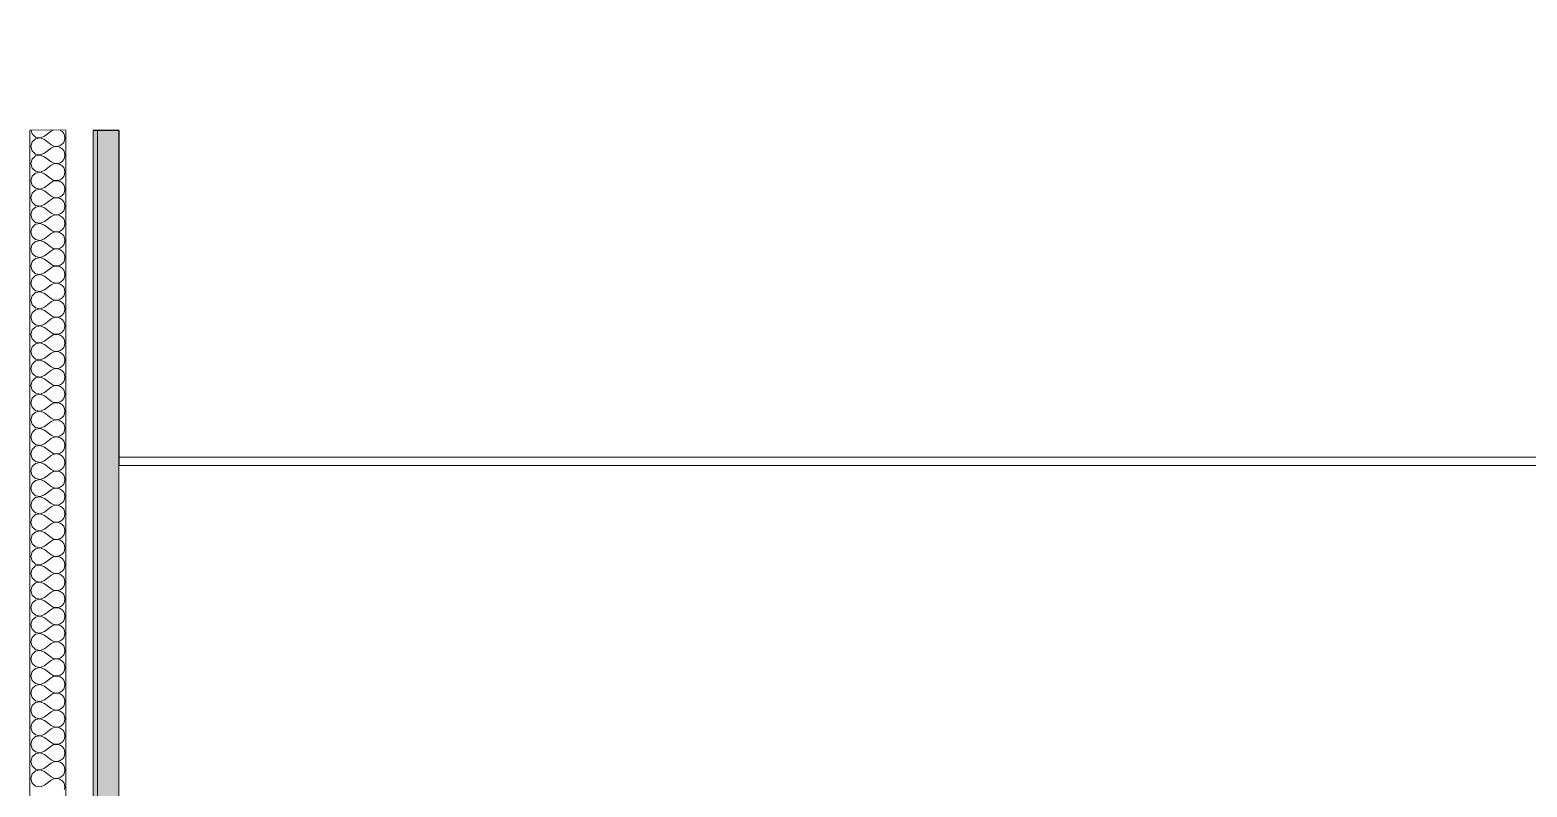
# Model space of a CAD drawing. Header units: millimetres. Extents: x -46169 to 228156, y -86316 to 18123.
# Drawn here: x 212558 to 215147, y -76014 to -74706 of the extents above; entities that cross this region are included whole.
import ezdxf

# ---------------------------------------------------------------- set-up
doc = ezdxf.new("R2010")
doc.units = ezdxf.units.MM
doc.header["$MEASUREMENT"] = 0
doc.linetypes.add('Wipeout_Contour', pattern=[1000, 0, -1000])
doc.layers.add('A-20-M_Floor_Slab', color=7, linetype='Continuous')
doc.layers.add('New_A-25-M_Wall_Int', color=7, linetype='Continuous')
doc.layers.add('A-20-M_Floor_Slab_Pen_No__102', color=7, linetype='Continuous', lineweight=15, true_color=0xcccccc)
doc.layers.add('New_A-25-M_Wall_Int_Pen_No__107', color=7, linetype='Continuous', lineweight=15, true_color=0xa6a6a6)
for name, color, linetype, lineweight in [('A-20-M_Floor_Slab_Pen_No__150', 7, 'Continuous', 0), ('A-20-M_Floor_Slab_Pen_No__194', 7, 'Continuous', 25), ('New_A-25-M_Wall_Int_Pen_No__1', 7, 'Continuous', 13)]:
    doc.layers.add(name, color=color, linetype=linetype, lineweight=lineweight)

# ---------------------------------------------------------------- blocks, each defined once
blk = doc.blocks.new('Section Elem_549_3', base_point=(223698.6, -82529.3))
at = {"color": 254, "linetype": 'Wipeout_Contour', "lineweight": 0, "ltscale": 1809190.208340118}
blk.add_wipeout([(218788.3, -75444.3), (218788.3, -74624.3), (209207.6, -74624.3), (209207.6, -75444.3), (212540.5, -75444.3), (212540.5, -74879.3), (212712.2, -74879.3), (212712.2, -75444.3)], dxfattribs=at).dxf.layer = 'A-20-M_Floor_Slab'
at = {"layer": 'A-20-M_Floor_Slab_Pen_No__194', "linetype": 'Continuous'}
blk.add_line((212620.5, -74879.3), (212558.5, -74879.3), dxfattribs=at)
at = {"layer": 'A-20-M_Floor_Slab_Pen_No__194', "linetype": 'Continuous', "flags": 128}
blk.add_lwpolyline([(212712.2, -74879.3), (212675, -74879.3), (212667.6, -74879.3)], dxfattribs=at)
at = {"color": 254, "linetype": 'Wipeout_Contour', "lineweight": 0, "ltscale": 914261.624623}
blk.add_wipeout([(218788.3, -75459.3), (218788.3, -75444.3), (212712.2, -75444.3), (212712.2, -75459.3)], dxfattribs=at).dxf.layer = 'A-20-M_Floor_Slab'
at = {"layer": 'A-20-M_Floor_Slab_Pen_No__102', "linetype": 'Continuous'}
h = blk.add_hatch(dxfattribs=at)
h.set_pattern_fill('Plaster_0003', color=256, style=0, pattern_type=2)
h.set_pattern_definition([(0, (223698.64, -82529.25), (0, 173.205), [0, -100]), (0, (223748.64, -82442.65), (0, 173.205), [0, -100])])
h.paths.add_polyline_path([(218788.3, -75459.3), (218788.3, -75444.3), (212712.2, -75444.3), (212712.2, -75459.3)])
at = {"layer": 'A-20-M_Floor_Slab_Pen_No__150', "linetype": 'Continuous'}
blk.add_line((218788.3, -75444.3), (212712.2, -75444.3), dxfattribs=at)
at = {"layer": 'A-20-M_Floor_Slab_Pen_No__194', "linetype": 'Continuous'}
blk.add_line((218788.3, -75459.3), (212712.2, -75459.3), dxfattribs=at)
at = {"layer": 'A-20-M_Floor_Slab_Pen_No__194', "linetype": 'Continuous', "flags": 128}
blk.add_lwpolyline([(212712.2, -74879.3), (212712.2, -75444.3), (212712.2, -75459.3)], dxfattribs=at)
blk = doc.blocks.new('*X639', base_point=(223698.6, -82529.3))
at = {"layer": 'New_A-25-M_Wall_Int_Pen_No__107', "linetype": 'Continuous'}
for p, q in [((212560.4, -74879.3), (212562.1, -74885.4)), ((212562.1, -74885.4), (212568.1, -74890.9)), ((212568.1, -74890.9), (212576, -74892.4)), ((212576, -74892.5), (212568.1, -74894)), ((212576, -74892.4), (212583.6, -74889.5)), ((212583.6, -74895.4), (212576, -74892.5)), ((212583.6, -74889.5), (212595.4, -74880.6)), ((212597.9, -74879.3), (212595.4, -74880.6)), ((212614.2, -74881.5), (212610.8, -74879.3)), ((212616.8, -74884.7), (212614.2, -74881.5)), ((212618.4, -74888.4), (212616.8, -74884.7)), ((212619, -74892.4), (212618.4, -74888.4)), ((212618.4, -74896.5), (212619, -74892.4)), ((212562.1, -74899.4), (212559.9, -74907.2)), ((212559.9, -74907.2), (212562.1, -74915)), ((212568.1, -74894), (212562.1, -74899.4)), ((212562.1, -74915), (212568.1, -74920.4)), ((212576, -74921.9), (212583.6, -74919)), ((212583.6, -74895.4), (212595.4, -74904.2)), ((212583.6, -74919), (212595.4, -74910.2)), ((212595.4, -74904.2), (212598.9, -74906.2)), ((212598.9, -74908.2), (212595.4, -74910.2)), ((212598.9, -74906.2), (212602.9, -74907.1)), ((212602.9, -74907.3), (212598.9, -74908.2)), ((212602.9, -74907.1), (212607, -74906.9)), ((212607, -74907.5), (212602.9, -74907.3)), ((212607, -74906.9), (212610.8, -74905.6)), ((212610.8, -74908.8), (212607, -74907.5)), ((212610.8, -74905.6), (212614.2, -74903.3)), ((212614.2, -74911.1), (212610.8, -74908.8)), ((212614.2, -74903.3), (212616.8, -74900.2)), ((212616.8, -74914.2), (212614.2, -74911.1)), ((212616.8, -74900.2), (212618.4, -74896.5)), ((212618.4, -74917.9), (212616.8, -74914.2)), ((212619, -74922), (212618.4, -74917.9)), ((212562.1, -74929), (212559.9, -74936.7)), ((212559.9, -74936.7), (212562.1, -74944.5)), ((212568.1, -74923.5), (212562.1, -74929)), ((212562.1, -74944.5), (212568.1, -74949.9)), ((212568.1, -74920.4), (212576, -74921.9)), ((212576, -74922), (212568.1, -74923.5)), ((212583.6, -74924.9), (212576, -74922)), ((212583.6, -74924.9), (212595.4, -74933.8)), ((212583.6, -74948.5), (212595.4, -74939.7)), ((212595.4, -74933.8), (212598.9, -74935.7)), ((212598.9, -74937.7), (212595.4, -74939.7)), ((212598.9, -74935.7), (212602.9, -74936.7)), ((212602.9, -74936.8), (212598.9, -74937.7)), ((212602.9, -74936.7), (212607, -74936.5)), ((212607, -74937), (212602.9, -74936.8)), ((212607, -74936.5), (212610.8, -74935.2)), ((212610.8, -74938.3), (212607, -74937)), ((212610.8, -74935.2), (212614.2, -74932.9)), ((212614.2, -74940.6), (212610.8, -74938.3)), ((212614.2, -74932.9), (212616.8, -74929.7)), ((212616.8, -74943.7), (212614.2, -74940.6)), ((212616.8, -74929.7), (212618.4, -74926)), ((212618.4, -74947.5), (212616.8, -74943.7)), ((212618.4, -74926), (212619, -74922)), ((212562.1, -74958.5), (212559.9, -74966.3)), ((212559.9, -74966.3), (212562.1, -74974)), ((212568.1, -74953.1), (212562.1, -74958.5)), ((212568.1, -74949.9), (212576, -74951.4)), ((212576, -74951.6), (212568.1, -74953.1)), ((212576, -74951.4), (212583.6, -74948.5)), ((212583.6, -74954.4), (212576, -74951.6)), ((212583.6, -74954.4), (212595.4, -74963.3)), ((212583.6, -74978.1), (212595.4, -74969.2)), ((212595.4, -74963.3), (212598.9, -74965.3)), ((212598.9, -74967.2), (212595.4, -74969.2)), ((212598.9, -74965.3), (212602.9, -74966.2)), ((212602.9, -74966.3), (212598.9, -74967.2)), ((212602.9, -74966.2), (212607, -74966)), ((212607, -74966.5), (212602.9, -74966.3)), ((212607, -74966), (212610.8, -74964.7)), ((212610.8, -74967.8), (212607, -74966.5)), ((212610.8, -74964.7), (212614.2, -74962.4)), ((212614.2, -74970.1), (212610.8, -74967.8)), ((212614.2, -74962.4), (212616.8, -74959.3)), ((212616.8, -74973.3), (212614.2, -74970.1)), ((212616.8, -74959.3), (212618.4, -74955.5)), ((212619, -74951.5), (212618.4, -74947.5)), ((212618.4, -74955.5), (212619, -74951.5)), ((212562.1, -74988), (212559.9, -74995.8)), ((212559.9, -74995.8), (212562.1, -75003.5)), ((212562.1, -74974), (212568.1, -74979.5)), ((212568.1, -74982.6), (212562.1, -74988)), ((212568.1, -74979.5), (212576, -74981)), ((212576, -74981.1), (212568.1, -74982.6)), ((212576, -74981), (212583.6, -74978.1)), ((212583.6, -74984), (212576, -74981.1)), ((212583.6, -74984), (212595.4, -74992.8)), ((212595.4, -74992.8), (212598.9, -74994.8)), ((212598.9, -74996.8), (212595.4, -74998.7)), ((212598.9, -74994.8), (212602.9, -74995.7)), ((212602.9, -74995.8), (212598.9, -74996.8)), ((212602.9, -74995.7), (212607, -74995.5)), ((212607, -74996), (212602.9, -74995.8)), ((212607, -74995.5), (212610.8, -74994.2)), ((212610.8, -74997.3), (212607, -74996)), ((212610.8, -74994.2), (212614.2, -74991.9)), ((212614.2, -74991.9), (212616.8, -74988.8)), ((212618.4, -74977), (212616.8, -74973.3)), ((212616.8, -74988.8), (212618.4, -74985.1)), ((212619, -74981), (212618.4, -74977)), ((212618.4, -74985.1), (212619, -74981)), ((212562.1, -75017.5), (212559.9, -75025.3)), ((212562.1, -75003.5), (212568.1, -75009)), ((212568.1, -75012.1), (212562.1, -75017.5)), ((212568.1, -75009), (212576, -75010.5)), ((212576, -75010.6), (212568.1, -75012.1)), ((212576, -75010.5), (212583.6, -75007.6)), ((212583.6, -75013.5), (212576, -75010.6)), ((212583.6, -75007.6), (212595.4, -74998.7)), ((212583.6, -75013.5), (212595.4, -75022.4)), ((212595.4, -75022.4), (212598.9, -75024.3)), ((212614.2, -74999.6), (212610.8, -74997.3)), ((212610.8, -75023.8), (212614.2, -75021.4)), ((212616.8, -75002.8), (212614.2, -74999.6)), ((212614.2, -75021.4), (212616.8, -75018.3)), ((212618.4, -75006.5), (212616.8, -75002.8)), ((212616.8, -75018.3), (212618.4, -75014.6)), ((212619, -75010.5), (212618.4, -75006.5)), ((212618.4, -75014.6), (212619, -75010.5)), ((212559.9, -75025.3), (212562.1, -75033.1)), ((212562.1, -75047.1), (212559.9, -75054.8)), ((212562.1, -75033.1), (212568.1, -75038.5)), ((212568.1, -75041.6), (212562.1, -75047.1)), ((212568.1, -75038.5), (212576, -75040)), ((212576, -75040.1), (212568.1, -75041.6)), ((212576, -75040), (212583.6, -75037.1)), ((212583.6, -75043), (212576, -75040.1)), ((212583.6, -75037.1), (212595.4, -75028.3)), ((212583.6, -75043), (212595.4, -75051.9)), ((212598.9, -75026.3), (212595.4, -75028.3)), ((212598.9, -75024.3), (212602.9, -75025.2)), ((212602.9, -75025.4), (212598.9, -75026.3)), ((212602.9, -75025.2), (212607, -75025.1)), ((212607, -75025.6), (212602.9, -75025.4)), ((212607, -75025.1), (212610.8, -75023.8)), ((212610.8, -75026.9), (212607, -75025.6)), ((212614.2, -75029.2), (212610.8, -75026.9)), ((212616.8, -75032.3), (212614.2, -75029.2)), ((212614.2, -75051), (212616.8, -75047.8)), ((212618.4, -75036), (212616.8, -75032.3)), ((212616.8, -75047.8), (212618.4, -75044.1)), ((212619, -75040.1), (212618.4, -75036)), ((212618.4, -75044.1), (212619, -75040.1)), ((212559.9, -75054.8), (212562.1, -75062.6)), ((212562.1, -75062.6), (212568.1, -75068)), ((212568.1, -75071.2), (212562.1, -75076.6)), ((212568.1, -75068), (212576, -75069.5)), ((212576, -75069.7), (212568.1, -75071.2)), ((212576, -75069.5), (212583.6, -75066.6)), ((212583.6, -75072.6), (212576, -75069.7)), ((212583.6, -75066.6), (212595.4, -75057.8)), ((212583.6, -75072.6), (212595.4, -75081.4)), ((212595.4, -75051.9), (212598.9, -75053.9)), ((212598.9, -75055.8), (212595.4, -75057.8)), ((212598.9, -75053.9), (212602.9, -75054.8)), ((212602.9, -75054.9), (212598.9, -75055.8)), ((212602.9, -75054.8), (212607, -75054.6)), ((212607, -75055.1), (212602.9, -75054.9)), ((212607, -75054.6), (212610.8, -75053.3)), ((212610.8, -75056.4), (212607, -75055.1)), ((212610.8, -75053.3), (212614.2, -75051)), ((212614.2, -75058.7), (212610.8, -75056.4)), ((212616.8, -75061.8), (212614.2, -75058.7)), ((212618.4, -75065.6), (212616.8, -75061.8)), ((212616.8, -75077.4), (212618.4, -75073.6)), ((212619, -75069.6), (212618.4, -75065.6)), ((212618.4, -75073.6), (212619, -75069.6)), ((212562.1, -75076.6), (212559.9, -75084.4)), ((212559.9, -75084.4), (212562.1, -75092.1)), ((212562.1, -75092.1), (212568.1, -75097.6)), ((212568.1, -75097.6), (212576, -75099.1)), ((212576, -75099.2), (212568.1, -75100.7)), ((212576, -75099.1), (212583.6, -75096.2)), ((212583.6, -75102.1), (212576, -75099.2)), ((212583.6, -75096.2), (212595.4, -75087.3)), ((212595.4, -75081.4), (212598.9, -75083.4)), ((212598.9, -75085.3), (212595.4, -75087.3)), ((212598.9, -75083.4), (212602.9, -75084.3)), ((212602.9, -75084.4), (212598.9, -75085.3)), ((212602.9, -75084.3), (212607, -75084.1)), ((212607, -75084.6), (212602.9, -75084.4)), ((212607, -75084.1), (212610.8, -75082.8)), ((212610.8, -75085.9), (212607, -75084.6)), ((212610.8, -75082.8), (212614.2, -75080.5)), ((212614.2, -75088.2), (212610.8, -75085.9)), ((212614.2, -75080.5), (212616.8, -75077.4)), ((212616.8, -75091.4), (212614.2, -75088.2)), ((212618.4, -75095.1), (212616.8, -75091.4)), ((212619, -75099.1), (212618.4, -75095.1)), ((212618.4, -75103.2), (212619, -75099.1)), ((212562.1, -75106.1), (212559.9, -75113.9)), ((212559.9, -75113.9), (212562.1, -75121.7)), ((212568.1, -75100.7), (212562.1, -75106.1)), ((212562.1, -75121.7), (212568.1, -75127.1)), ((212576, -75128.6), (212583.6, -75125.7)), ((212583.6, -75102.1), (212595.4, -75110.9)), ((212583.6, -75125.7), (212595.4, -75116.8)), ((212595.4, -75110.9), (212598.9, -75112.9)), ((212598.9, -75114.9), (212595.4, -75116.8)), ((212598.9, -75112.9), (212602.9, -75113.8)), ((212602.9, -75113.9), (212598.9, -75114.9)), ((212602.9, -75113.8), (212607, -75113.6)), ((212607, -75114.1), (212602.9, -75113.9)), ((212607, -75113.6), (212610.8, -75112.3)), ((212610.8, -75115.4), (212607, -75114.1)), ((212610.8, -75112.3), (212614.2, -75110)), ((212614.2, -75117.8), (212610.8, -75115.4)), ((212614.2, -75110), (212616.8, -75106.9)), ((212616.8, -75120.9), (212614.2, -75117.8)), ((212616.8, -75106.9), (212618.4, -75103.2)), ((212618.4, -75124.6), (212616.8, -75120.9)), ((212619, -75128.7), (212618.4, -75124.6)), ((212562.1, -75135.7), (212559.9, -75143.4)), ((212559.9, -75143.4), (212562.1, -75151.2)), ((212568.1, -75130.2), (212562.1, -75135.7)), ((212562.1, -75151.2), (212568.1, -75156.6)), ((212568.1, -75127.1), (212576, -75128.6)), ((212576, -75128.7), (212568.1, -75130.2)), ((212583.6, -75131.6), (212576, -75128.7)), ((212583.6, -75131.6), (212595.4, -75140.5)), ((212583.6, -75155.2), (212595.4, -75146.4)), ((212595.4, -75140.5), (212598.9, -75142.4)), ((212598.9, -75144.4), (212595.4, -75146.4)), ((212598.9, -75142.4), (212602.9, -75143.4)), ((212602.9, -75143.5), (212598.9, -75144.4)), ((212602.9, -75143.4), (212607, -75143.2)), ((212607, -75143.7), (212602.9, -75143.5)), ((212607, -75143.2), (212610.8, -75141.9)), ((212610.8, -75145), (212607, -75143.7)), ((212610.8, -75141.9), (212614.2, -75139.6)), ((212614.2, -75147.3), (212610.8, -75145)), ((212614.2, -75139.6), (212616.8, -75136.4)), ((212616.8, -75150.4), (212614.2, -75147.3)), ((212616.8, -75136.4), (212618.4, -75132.7)), ((212618.4, -75154.1), (212616.8, -75150.4)), ((212618.4, -75132.7), (212619, -75128.7)), ((212562.1, -75165.2), (212559.9, -75172.9)), ((212559.9, -75172.9), (212562.1, -75180.7)), ((212568.1, -75159.7), (212562.1, -75165.2)), ((212568.1, -75156.6), (212576, -75158.1)), ((212576, -75158.2), (212568.1, -75159.7)), ((212576, -75158.1), (212583.6, -75155.2)), ((212583.6, -75161.1), (212576, -75158.2)), ((212583.6, -75161.1), (212595.4, -75170)), ((212583.6, -75184.8), (212595.4, -75175.9)), ((212595.4, -75170), (212598.9, -75172)), ((212598.9, -75173.9), (212595.4, -75175.9)), ((212598.9, -75172), (212602.9, -75172.9)), ((212602.9, -75173), (212598.9, -75173.9)), ((212602.9, -75172.9), (212607, -75172.7)), ((212607, -75173.2), (212602.9, -75173)), ((212607, -75172.7), (212610.8, -75171.4)), ((212610.8, -75174.5), (212607, -75173.2)), ((212610.8, -75171.4), (212614.2, -75169.1)), ((212614.2, -75176.8), (212610.8, -75174.5)), ((212614.2, -75169.1), (212616.8, -75165.9)), ((212616.8, -75179.9), (212614.2, -75176.8)), ((212616.8, -75165.9), (212618.4, -75162.2)), ((212619, -75158.2), (212618.4, -75154.1)), ((212618.4, -75162.2), (212619, -75158.2)), ((212562.1, -75194.7), (212559.9, -75202.5)), ((212559.9, -75202.5), (212562.1, -75210.2)), ((212562.1, -75180.7), (212568.1, -75186.1)), ((212568.1, -75189.3), (212562.1, -75194.7)), ((212568.1, -75186.1), (212576, -75187.6)), ((212576, -75187.8), (212568.1, -75189.3)), ((212576, -75187.6), (212583.6, -75184.8)), ((212583.6, -75190.7), (212576, -75187.8)), ((212583.6, -75190.7), (212595.4, -75199.5)), ((212595.4, -75199.5), (212598.9, -75201.5)), ((212598.9, -75203.5), (212595.4, -75205.4)), ((212598.9, -75201.5), (212602.9, -75202.4)), ((212602.9, -75202.5), (212598.9, -75203.5)), ((212602.9, -75202.4), (212607, -75202.2)), ((212607, -75202.7), (212602.9, -75202.5)), ((212607, -75202.2), (212610.8, -75200.9)), ((212610.8, -75204), (212607, -75202.7)), ((212610.8, -75200.9), (212614.2, -75198.6)), ((212614.2, -75198.6), (212616.8, -75195.5)), ((212618.4, -75183.7), (212616.8, -75179.9)), ((212616.8, -75195.5), (212618.4, -75191.7)), ((212619, -75187.7), (212618.4, -75183.7)), ((212618.4, -75191.7), (212619, -75187.7)), ((212562.1, -75224.2), (212559.9, -75232)), ((212562.1, -75210.2), (212568.1, -75215.7)), ((212568.1, -75218.8), (212562.1, -75224.2)), ((212568.1, -75215.7), (212576, -75217.2)), ((212576, -75217.3), (212568.1, -75218.8)), ((212576, -75217.2), (212583.6, -75214.3)), ((212583.6, -75220.2), (212576, -75217.3)), ((212583.6, -75214.3), (212595.4, -75205.4)), ((212583.6, -75220.2), (212595.4, -75229)), ((212595.4, -75229), (212598.9, -75231)), ((212614.2, -75206.3), (212610.8, -75204)), ((212610.8, -75230.4), (212614.2, -75228.1)), ((212616.8, -75209.5), (212614.2, -75206.3)), ((212614.2, -75228.1), (212616.8, -75225)), ((212618.4, -75213.2), (212616.8, -75209.5)), ((212616.8, -75225), (212618.4, -75221.3)), ((212619, -75217.2), (212618.4, -75213.2)), ((212618.4, -75221.3), (212619, -75217.2)), ((212559.9, -75232), (212562.1, -75239.8)), ((212562.1, -75253.8), (212559.9, -75261.5)), ((212562.1, -75239.8), (212568.1, -75245.2)), ((212568.1, -75248.3), (212562.1, -75253.8)), ((212568.1, -75245.2), (212576, -75246.7)), ((212576, -75246.8), (212568.1, -75248.3)), ((212576, -75246.7), (212583.6, -75243.8)), ((212583.6, -75249.7), (212576, -75246.8)), ((212583.6, -75243.8), (212595.4, -75235)), ((212583.6, -75249.7), (212595.4, -75258.6)), ((212598.9, -75233), (212595.4, -75235)), ((212598.9, -75231), (212602.9, -75231.9)), ((212602.9, -75232.1), (212598.9, -75233)), ((212602.9, -75231.9), (212607, -75231.7)), ((212607, -75232.3), (212602.9, -75232.1)), ((212607, -75231.7), (212610.8, -75230.4)), ((212610.8, -75233.6), (212607, -75232.3)), ((212614.2, -75235.9), (212610.8, -75233.6)), ((212616.8, -75239), (212614.2, -75235.9)), ((212614.2, -75257.7), (212616.8, -75254.5)), ((212618.4, -75242.7), (212616.8, -75239)), ((212616.8, -75254.5), (212618.4, -75250.8)), ((212619, -75246.8), (212618.4, -75242.7)), ((212618.4, -75250.8), (212619, -75246.8)), ((212559.9, -75261.5), (212562.1, -75269.3)), ((212562.1, -75269.3), (212568.1, -75274.7)), ((212568.1, -75277.8), (212562.1, -75283.3)), ((212568.1, -75274.7), (212576, -75276.2)), ((212576, -75276.3), (212568.1, -75277.8)), ((212576, -75276.2), (212583.6, -75273.3)), ((212583.6, -75279.2), (212576, -75276.3)), ((212583.6, -75273.3), (212595.4, -75264.5)), ((212583.6, -75279.2), (212595.4, -75288.1)), ((212595.4, -75258.6), (212598.9, -75260.5)), ((212598.9, -75262.5), (212595.4, -75264.5)), ((212598.9, -75260.5), (212602.9, -75261.5)), ((212602.9, -75261.6), (212598.9, -75262.5)), ((212602.9, -75261.5), (212607, -75261.3)), ((212607, -75261.8), (212602.9, -75261.6)), ((212607, -75261.3), (212610.8, -75260)), ((212610.8, -75263.1), (212607, -75261.8)), ((212610.8, -75260), (212614.2, -75257.7)), ((212614.2, -75265.4), (212610.8, -75263.1)), ((212616.8, -75268.5), (212614.2, -75265.4)), ((212618.4, -75272.3), (212616.8, -75268.5)), ((212616.8, -75284), (212618.4, -75280.3)), ((212619, -75276.3), (212618.4, -75272.3)), ((212618.4, -75280.3), (212619, -75276.3)), ((212562.1, -75283.3), (212559.9, -75291.1)), ((212559.9, -75291.1), (212562.1, -75298.8)), ((212562.1, -75298.8), (212568.1, -75304.3)), ((212568.1, -75307.4), (212562.1, -75312.8)), ((212568.1, -75304.3), (212576, -75305.8)), ((212576, -75305.9), (212568.1, -75307.4)), ((212576, -75305.8), (212583.6, -75302.9)), ((212583.6, -75308.8), (212576, -75305.9)), ((212583.6, -75302.9), (212595.4, -75294)), ((212595.4, -75288.1), (212598.9, -75290.1)), ((212598.9, -75292), (212595.4, -75294)), ((212598.9, -75290.1), (212602.9, -75291)), ((212602.9, -75291.1), (212598.9, -75292)), ((212602.9, -75291), (212607, -75290.8)), ((212607, -75291.3), (212602.9, -75291.1)), ((212607, -75290.8), (212610.8, -75289.5)), ((212610.8, -75292.6), (212607, -75291.3)), ((212610.8, -75289.5), (212614.2, -75287.2)), ((212614.2, -75294.9), (212610.8, -75292.6)), ((212614.2, -75287.2), (212616.8, -75284)), ((212616.8, -75298.1), (212614.2, -75294.9)), ((212618.4, -75301.8), (212616.8, -75298.1)), ((212619, -75305.8), (212618.4, -75301.8)), ((212618.4, -75309.8), (212619, -75305.8)), ((212562.1, -75312.8), (212559.9, -75320.6)), ((212559.9, -75320.6), (212562.1, -75328.3)), ((212562.1, -75328.3), (212568.1, -75333.8)), ((212576, -75335.3), (212583.6, -75332.4)), ((212583.6, -75308.8), (212595.4, -75317.6)), ((212583.6, -75332.4), (212595.4, -75323.5)), ((212595.4, -75317.6), (212598.9, -75319.6)), ((212598.9, -75321.6), (212595.4, -75323.5)), ((212598.9, -75319.6), (212602.9, -75320.5)), ((212602.9, -75320.6), (212598.9, -75321.6)), ((212602.9, -75320.5), (212607, -75320.3)), ((212607, -75320.8), (212602.9, -75320.6)), ((212607, -75320.3), (212610.8, -75319)), ((212610.8, -75322.1), (212607, -75320.8)), ((212610.8, -75319), (212614.2, -75316.7)), ((212614.2, -75324.4), (212610.8, -75322.1)), ((212614.2, -75316.7), (212616.8, -75313.6)), ((212616.8, -75327.6), (212614.2, -75324.4)), ((212616.8, -75313.6), (212618.4, -75309.8)), ((212618.4, -75331.3), (212616.8, -75327.6)), ((212619, -75335.3), (212618.4, -75331.3)), ((212562.1, -75342.3), (212559.9, -75350.1)), ((212559.9, -75350.1), (212562.1, -75357.9)), ((212568.1, -75336.9), (212562.1, -75342.3)), ((212562.1, -75357.9), (212568.1, -75363.3)), ((212568.1, -75333.8), (212576, -75335.3)), ((212576, -75335.4), (212568.1, -75336.9)), ((212583.6, -75338.3), (212576, -75335.4)), ((212583.6, -75338.3), (212595.4, -75347.2)), ((212583.6, -75361.9), (212595.4, -75353.1)), ((212595.4, -75347.2), (212598.9, -75349.1)), ((212598.9, -75351.1), (212595.4, -75353.1)), ((212598.9, -75349.1), (212602.9, -75350)), ((212602.9, -75350.2), (212598.9, -75351.1)), ((212602.9, -75350), (212607, -75349.8)), ((212607, -75350.4), (212602.9, -75350.2)), ((212607, -75349.8), (212610.8, -75348.5)), ((212610.8, -75351.7), (212607, -75350.4)), ((212610.8, -75348.5), (212614.2, -75346.2)), ((212614.2, -75354), (212610.8, -75351.7)), ((212614.2, -75346.2), (212616.8, -75343.1)), ((212616.8, -75357.1), (212614.2, -75354)), ((212616.8, -75343.1), (212618.4, -75339.4)), ((212618.4, -75360.8), (212616.8, -75357.1)), ((212618.4, -75339.4), (212619, -75335.3)), ((212562.1, -75371.9), (212559.9, -75379.6)), ((212559.9, -75379.6), (212562.1, -75387.4)), ((212568.1, -75366.4), (212562.1, -75371.9)), ((212568.1, -75363.3), (212576, -75364.8)), ((212576, -75364.9), (212568.1, -75366.4)), ((212576, -75364.8), (212583.6, -75361.9)), ((212583.6, -75367.8), (212576, -75364.9)), ((212583.6, -75367.8), (212595.4, -75376.7)), ((212583.6, -75391.4), (212595.4, -75382.6)), ((212595.4, -75376.7), (212598.9, -75378.7)), ((212598.9, -75380.6), (212595.4, -75382.6)), ((212598.9, -75378.7), (212602.9, -75379.6)), ((212602.9, -75379.7), (212598.9, -75380.6)), ((212602.9, -75379.6), (212607, -75379.4)), ((212607, -75379.9), (212602.9, -75379.7)), ((212607, -75379.4), (212610.8, -75378.1)), ((212610.8, -75381.2), (212607, -75379.9)), ((212610.8, -75378.1), (212614.2, -75375.8)), ((212614.2, -75383.5), (212610.8, -75381.2)), ((212614.2, -75375.8), (212616.8, -75372.6)), ((212616.8, -75386.6), (212614.2, -75383.5)), ((212616.8, -75372.6), (212618.4, -75368.9)), ((212619, -75364.9), (212618.4, -75360.8)), ((212618.4, -75368.9), (212619, -75364.9)), ((212562.1, -75401.4), (212559.9, -75409.2)), ((212559.9, -75409.2), (212562.1, -75416.9)), ((212562.1, -75387.4), (212568.1, -75392.8)), ((212568.1, -75396), (212562.1, -75401.4)), ((212568.1, -75392.8), (212576, -75394.3)), ((212576, -75394.5), (212568.1, -75396)), ((212576, -75394.3), (212583.6, -75391.4)), ((212583.6, -75397.3), (212576, -75394.5)), ((212583.6, -75397.3), (212595.4, -75406.2)), ((212595.4, -75406.2), (212598.9, -75408.2)), ((212598.9, -75410.1), (212595.4, -75412.1)), ((212598.9, -75408.2), (212602.9, -75409.1)), ((212602.9, -75409.2), (212598.9, -75410.1)), ((212602.9, -75409.1), (212607, -75408.9)), ((212607, -75409.4), (212602.9, -75409.2)), ((212607, -75408.9), (212610.8, -75407.6)), ((212610.8, -75410.7), (212607, -75409.4)), ((212610.8, -75407.6), (212614.2, -75405.3)), ((212614.2, -75413), (212610.8, -75410.7)), ((212614.2, -75405.3), (212616.8, -75402.2)), ((212618.4, -75390.4), (212616.8, -75386.6)), ((212616.8, -75402.2), (212618.4, -75398.4)), ((212619, -75394.4), (212618.4, -75390.4)), ((212618.4, -75398.4), (212619, -75394.4)), ((212562.1, -75430.9), (212559.9, -75438.7)), ((212562.1, -75416.9), (212568.1, -75422.4)), ((212568.1, -75425.5), (212562.1, -75430.9)), ((212568.1, -75422.4), (212576, -75423.9)), ((212576, -75424), (212568.1, -75425.5)), ((212576, -75423.9), (212583.6, -75421)), ((212583.6, -75426.9), (212576, -75424)), ((212583.6, -75421), (212595.4, -75412.1)), ((212583.6, -75426.9), (212595.4, -75435.7)), ((212595.4, -75435.7), (212598.9, -75437.7)), ((212610.8, -75437.1), (212614.2, -75434.8)), ((212616.8, -75416.2), (212614.2, -75413)), ((212614.2, -75434.8), (212616.8, -75431.7)), ((212618.4, -75419.9), (212616.8, -75416.2)), ((212616.8, -75431.7), (212618.4, -75428)), ((212619, -75423.9), (212618.4, -75419.9)), ((212618.4, -75428), (212619, -75423.9)), ((212559.9, -75438.7), (212562.1, -75446.4)), ((212562.1, -75460.5), (212559.9, -75468.2)), ((212562.1, -75446.4), (212568.1, -75451.9)), ((212568.1, -75455), (212562.1, -75460.5)), ((212568.1, -75451.9), (212576, -75453.4)), ((212576, -75453.5), (212568.1, -75455)), ((212576, -75453.4), (212583.6, -75450.5)), ((212583.6, -75456.4), (212576, -75453.5)), ((212583.6, -75450.5), (212595.4, -75441.6)), ((212583.6, -75456.4), (212595.4, -75465.3)), ((212598.9, -75439.7), (212595.4, -75441.6)), ((212598.9, -75437.7), (212602.9, -75438.6)), ((212602.9, -75438.7), (212598.9, -75439.7)), ((212602.9, -75438.6), (212607, -75438.4)), ((212607, -75438.9), (212602.9, -75438.7)), ((212607, -75438.4), (212610.8, -75437.1)), ((212610.8, -75440.2), (212607, -75438.9)), ((212614.2, -75442.6), (212610.8, -75440.2)), ((212616.8, -75445.7), (212614.2, -75442.6)), ((212614.2, -75464.3), (212616.8, -75461.2)), ((212618.4, -75449.4), (212616.8, -75445.7)), ((212616.8, -75461.2), (212618.4, -75457.5)), ((212619, -75453.4), (212618.4, -75449.4)), ((212618.4, -75457.5), (212619, -75453.4)), ((212559.9, -75468.2), (212562.1, -75476)), ((212562.1, -75476), (212568.1, -75481.4)), ((212568.1, -75484.5), (212562.1, -75490)), ((212568.1, -75481.4), (212576, -75482.9)), ((212576, -75483), (212568.1, -75484.5)), ((212576, -75482.9), (212583.6, -75480)), ((212583.6, -75485.9), (212576, -75483)), ((212583.6, -75480), (212595.4, -75471.2)), ((212583.6, -75485.9), (212595.4, -75494.8)), ((212595.4, -75465.3), (212598.9, -75467.2)), ((212598.9, -75469.2), (212595.4, -75471.2)), ((212598.9, -75467.2), (212602.9, -75468.2)), ((212602.9, -75468.3), (212598.9, -75469.2)), ((212602.9, -75468.2), (212607, -75468)), ((212607, -75468.5), (212602.9, -75468.3)), ((212607, -75468), (212610.8, -75466.7)), ((212610.8, -75469.8), (212607, -75468.5)), ((212610.8, -75466.7), (212614.2, -75464.3)), ((212614.2, -75472.1), (212610.8, -75469.8)), ((212616.8, -75475.2), (212614.2, -75472.1)), ((212618.4, -75478.9), (212616.8, -75475.2)), ((212616.8, -75490.7), (212618.4, -75487)), ((212619, -75483), (212618.4, -75478.9)), ((212618.4, -75487), (212619, -75483)), ((212562.1, -75490), (212559.9, -75497.7)), ((212559.9, -75497.7), (212562.1, -75505.5)), ((212562.1, -75505.5), (212568.1, -75510.9)), ((212568.1, -75514.1), (212562.1, -75519.5)), ((212568.1, -75510.9), (212576, -75512.4)), ((212576, -75512.6), (212568.1, -75514.1)), ((212576, -75512.4), (212583.6, -75509.6)), ((212583.6, -75515.5), (212576, -75512.6)), ((212583.6, -75509.6), (212595.4, -75500.7)), ((212595.4, -75494.8), (212598.9, -75496.8)), ((212598.9, -75498.7), (212595.4, -75500.7)), ((212598.9, -75496.8), (212602.9, -75497.7)), ((212602.9, -75497.8), (212598.9, -75498.7)), ((212602.9, -75497.7), (212607, -75497.5)), ((212607, -75498), (212602.9, -75497.8)), ((212607, -75497.5), (212610.8, -75496.2)), ((212610.8, -75499.3), (212607, -75498)), ((212610.8, -75496.2), (212614.2, -75493.9)), ((212614.2, -75501.6), (212610.8, -75499.3)), ((212614.2, -75493.9), (212616.8, -75490.7)), ((212616.8, -75504.7), (212614.2, -75501.6)), ((212618.4, -75508.5), (212616.8, -75504.7)), ((212619, -75512.5), (212618.4, -75508.5)), ((212618.4, -75516.5), (212619, -75512.5)), ((212562.1, -75519.5), (212559.9, -75527.3)), ((212559.9, -75527.3), (212562.1, -75535)), ((212562.1, -75535), (212568.1, -75540.5)), ((212576, -75542), (212583.6, -75539.1)), ((212583.6, -75515.5), (212595.4, -75524.3)), ((212583.6, -75539.1), (212595.4, -75530.2)), ((212595.4, -75524.3), (212598.9, -75526.3)), ((212598.9, -75528.2), (212595.4, -75530.2)), ((212598.9, -75526.3), (212602.9, -75527.2)), ((212602.9, -75527.3), (212598.9, -75528.2)), ((212602.9, -75527.2), (212607, -75527)), ((212607, -75527.5), (212602.9, -75527.3)), ((212607, -75527), (212610.8, -75525.7)), ((212610.8, -75528.8), (212607, -75527.5)), ((212610.8, -75525.7), (212614.2, -75523.4)), ((212614.2, -75531.1), (212610.8, -75528.8)), ((212614.2, -75523.4), (212616.8, -75520.3)), ((212616.8, -75534.3), (212614.2, -75531.1)), ((212616.8, -75520.3), (212618.4, -75516.5)), ((212618.4, -75538), (212616.8, -75534.3)), ((212619, -75542), (212618.4, -75538)), ((212562.1, -75549), (212559.9, -75556.8)), ((212559.9, -75556.8), (212562.1, -75564.6)), ((212568.1, -75543.6), (212562.1, -75549)), ((212562.1, -75564.6), (212568.1, -75570)), ((212568.1, -75540.5), (212576, -75542)), ((212576, -75542.1), (212568.1, -75543.6)), ((212583.6, -75545), (212576, -75542.1)), ((212583.6, -75545), (212595.4, -75553.8)), ((212583.6, -75568.6), (212595.4, -75559.7)), ((212595.4, -75553.8), (212598.9, -75555.8)), ((212598.9, -75557.8), (212595.4, -75559.7)), ((212598.9, -75555.8), (212602.9, -75556.7)), ((212602.9, -75556.9), (212598.9, -75557.8)), ((212602.9, -75556.7), (212607, -75556.5)), ((212607, -75557.1), (212602.9, -75556.9)), ((212607, -75556.5), (212610.8, -75555.2)), ((212610.8, -75558.4), (212607, -75557.1)), ((212610.8, -75555.2), (212614.2, -75552.9)), ((212614.2, -75560.7), (212610.8, -75558.4)), ((212614.2, -75552.9), (212616.8, -75549.8)), ((212616.8, -75563.8), (212614.2, -75560.7)), ((212616.8, -75549.8), (212618.4, -75546.1)), ((212618.4, -75567.5), (212616.8, -75563.8)), ((212618.4, -75546.1), (212619, -75542)), ((212562.1, -75578.6), (212559.9, -75586.3)), ((212559.9, -75586.3), (212562.1, -75594.1)), ((212568.1, -75573.1), (212562.1, -75578.6)), ((212568.1, -75570), (212576, -75571.5)), ((212576, -75571.6), (212568.1, -75573.1)), ((212576, -75571.5), (212583.6, -75568.6)), ((212583.6, -75574.5), (212576, -75571.6)), ((212583.6, -75574.5), (212595.4, -75583.4)), ((212583.6, -75598.1), (212595.4, -75589.3)), ((212595.4, -75583.4), (212598.9, -75585.3)), ((212598.9, -75587.3), (212595.4, -75589.3)), ((212598.9, -75585.3), (212602.9, -75586.3)), ((212602.9, -75586.4), (212598.9, -75587.3)), ((212602.9, -75586.3), (212607, -75586.1)), ((212607, -75586.6), (212602.9, -75586.4)), ((212607, -75586.1), (212610.8, -75584.8)), ((212610.8, -75587.9), (212607, -75586.6)), ((212610.8, -75584.8), (212614.2, -75582.5)), ((212614.2, -75590.2), (212610.8, -75587.9)), ((212614.2, -75582.5), (212616.8, -75579.3)), ((212616.8, -75593.3), (212614.2, -75590.2)), ((212616.8, -75579.3), (212618.4, -75575.6)), ((212619, -75571.6), (212618.4, -75567.5)), ((212618.4, -75575.6), (212619, -75571.6)), ((212562.1, -75608.1), (212559.9, -75615.8)), ((212559.9, -75615.8), (212562.1, -75623.6)), ((212562.1, -75594.1), (212568.1, -75599.5)), ((212568.1, -75602.6), (212562.1, -75608.1)), ((212568.1, -75599.5), (212576, -75601)), ((212576, -75601.1), (212568.1, -75602.6)), ((212576, -75601), (212583.6, -75598.1)), ((212583.6, -75604), (212576, -75601.1)), ((212583.6, -75604), (212595.4, -75612.9)), ((212595.4, -75612.9), (212598.9, -75614.9)), ((212598.9, -75616.8), (212595.4, -75618.8)), ((212598.9, -75614.9), (212602.9, -75615.8)), ((212602.9, -75615.9), (212598.9, -75616.8)), ((212602.9, -75615.8), (212607, -75615.6)), ((212607, -75616.1), (212602.9, -75615.9)), ((212607, -75615.6), (212610.8, -75614.3)), ((212610.8, -75617.4), (212607, -75616.1)), ((212610.8, -75614.3), (212614.2, -75612)), ((212614.2, -75619.7), (212610.8, -75617.4)), ((212614.2, -75612), (212616.8, -75608.8)), ((212618.4, -75597), (212616.8, -75593.3)), ((212616.8, -75608.8), (212618.4, -75605.1)), ((212619, -75601.1), (212618.4, -75597)), ((212618.4, -75605.1), (212619, -75601.1)), ((212562.1, -75637.6), (212559.9, -75645.4)), ((212562.1, -75623.6), (212568.1, -75629.1)), ((212568.1, -75632.2), (212562.1, -75637.6)), ((212568.1, -75629.1), (212576, -75630.6)), ((212576, -75630.7), (212568.1, -75632.2)), ((212576, -75630.6), (212583.6, -75627.7)), ((212583.6, -75633.6), (212576, -75630.7)), ((212583.6, -75627.7), (212595.4, -75618.8)), ((212583.6, -75633.6), (212595.4, -75642.4)), ((212595.4, -75642.4), (212598.9, -75644.4)), ((212607, -75645.1), (212610.8, -75643.8)), ((212610.8, -75643.8), (212614.2, -75641.5)), ((212616.8, -75622.8), (212614.2, -75619.7)), ((212614.2, -75641.5), (212616.8, -75638.4)), ((212618.4, -75626.6), (212616.8, -75622.8)), ((212616.8, -75638.4), (212618.4, -75634.6)), ((212619, -75630.6), (212618.4, -75626.6)), ((212618.4, -75634.6), (212619, -75630.6)), ((212559.9, -75645.4), (212562.1, -75653.1)), ((212562.1, -75667.1), (212559.9, -75674.9)), ((212562.1, -75653.1), (212568.1, -75658.6)), ((212568.1, -75661.7), (212562.1, -75667.1)), ((212568.1, -75658.6), (212576, -75660.1)), ((212576, -75660.2), (212568.1, -75661.7)), ((212576, -75660.1), (212583.6, -75657.2)), ((212583.6, -75663.1), (212576, -75660.2)), ((212583.6, -75657.2), (212595.4, -75648.3)), ((212583.6, -75663.1), (212595.4, -75671.9)), ((212598.9, -75646.4), (212595.4, -75648.3)), ((212598.9, -75644.4), (212602.9, -75645.3)), ((212602.9, -75645.4), (212598.9, -75646.4)), ((212602.9, -75645.3), (212607, -75645.1)), ((212607, -75645.6), (212602.9, -75645.4)), ((212610.8, -75646.9), (212607, -75645.6)), ((212614.2, -75649.2), (212610.8, -75646.9)), ((212616.8, -75652.4), (212614.2, -75649.2)), ((212614.2, -75671), (212616.8, -75667.9)), ((212618.4, -75656.1), (212616.8, -75652.4)), ((212616.8, -75667.9), (212618.4, -75664.2)), ((212619, -75660.1), (212618.4, -75656.1)), ((212618.4, -75664.2), (212619, -75660.1)), ((212559.9, -75674.9), (212562.1, -75682.7)), ((212562.1, -75682.7), (212568.1, -75688.1)), ((212568.1, -75691.2), (212562.1, -75696.7)), ((212568.1, -75688.1), (212576, -75689.6)), ((212576, -75689.7), (212568.1, -75691.2)), ((212576, -75689.6), (212583.6, -75686.7)), ((212583.6, -75692.6), (212576, -75689.7)), ((212583.6, -75686.7), (212595.4, -75677.9)), ((212583.6, -75692.6), (212595.4, -75701.5)), ((212595.4, -75671.9), (212598.9, -75673.9)), ((212598.9, -75675.9), (212595.4, -75677.9)), ((212598.9, -75673.9), (212602.9, -75674.8)), ((212602.9, -75675), (212598.9, -75675.9)), ((212602.9, -75674.8), (212607, -75674.6)), ((212607, -75675.2), (212602.9, -75675)), ((212607, -75674.6), (212610.8, -75673.3)), ((212610.8, -75676.5), (212607, -75675.2)), ((212610.8, -75673.3), (212614.2, -75671)), ((212614.2, -75678.8), (212610.8, -75676.5)), ((212616.8, -75681.9), (212614.2, -75678.8)), ((212618.4, -75685.6), (212616.8, -75681.9)), ((212616.8, -75697.4), (212618.4, -75693.7)), ((212619, -75689.7), (212618.4, -75685.6)), ((212618.4, -75693.7), (212619, -75689.7)), ((212562.1, -75696.7), (212559.9, -75704.4)), ((212559.9, -75704.4), (212562.1, -75712.2)), ((212562.1, -75712.2), (212568.1, -75717.6)), ((212568.1, -75720.8), (212562.1, -75726.2)), ((212568.1, -75717.6), (212576, -75719.1)), ((212576, -75719.3), (212568.1, -75720.8)), ((212576, -75719.1), (212583.6, -75716.2)), ((212583.6, -75722.1), (212576, -75719.3)), ((212583.6, -75716.2), (212595.4, -75707.4)), ((212595.4, -75701.5), (212598.9, -75703.4)), ((212598.9, -75705.4), (212595.4, -75707.4)), ((212598.9, -75703.4), (212602.9, -75704.4)), ((212602.9, -75704.5), (212598.9, -75705.4)), ((212602.9, -75704.4), (212607, -75704.2)), ((212607, -75704.7), (212602.9, -75704.5)), ((212607, -75704.2), (212610.8, -75702.9)), ((212610.8, -75706), (212607, -75704.7)), ((212610.8, -75702.9), (212614.2, -75700.6)), ((212614.2, -75708.3), (212610.8, -75706)), ((212614.2, -75700.6), (212616.8, -75697.4)), ((212616.8, -75711.4), (212614.2, -75708.3)), ((212618.4, -75715.2), (212616.8, -75711.4)), ((212619, -75719.2), (212618.4, -75715.2)), ((212618.4, -75723.2), (212619, -75719.2)), ((212562.1, -75726.2), (212559.9, -75734)), ((212559.9, -75734), (212562.1, -75741.7)), ((212562.1, -75741.7), (212568.1, -75747.2)), ((212568.1, -75747.2), (212576, -75748.7)), ((212576, -75748.7), (212583.6, -75745.8)), ((212583.6, -75722.1), (212595.4, -75731)), ((212583.6, -75745.8), (212595.4, -75736.9)), ((212595.4, -75731), (212598.9, -75733)), ((212598.9, -75734.9), (212595.4, -75736.9)), ((212598.9, -75733), (212602.9, -75733.9)), ((212602.9, -75734), (212598.9, -75734.9)), ((212602.9, -75733.9), (212607, -75733.7)), ((212607, -75734.2), (212602.9, -75734)), ((212607, -75733.7), (212610.8, -75732.4)), ((212610.8, -75735.5), (212607, -75734.2)), ((212610.8, -75732.4), (212614.2, -75730.1)), ((212614.2, -75737.8), (212610.8, -75735.5)), ((212614.2, -75730.1), (212616.8, -75727)), ((212616.8, -75741), (212614.2, -75737.8)), ((212616.8, -75727), (212618.4, -75723.2)), ((212618.4, -75744.7), (212616.8, -75741)), ((212619, -75748.7), (212618.4, -75744.7)), ((212562.1, -75755.7), (212559.9, -75763.5)), ((212559.9, -75763.5), (212562.1, -75771.2)), ((212568.1, -75750.3), (212562.1, -75755.7)), ((212562.1, -75771.2), (212568.1, -75776.7)), ((212576, -75748.8), (212568.1, -75750.3)), ((212583.6, -75751.7), (212576, -75748.8)), ((212583.6, -75751.7), (212595.4, -75760.5)), ((212583.6, -75775.3), (212595.4, -75766.4)), ((212595.4, -75760.5), (212598.9, -75762.5)), ((212598.9, -75764.5), (212595.4, -75766.4)), ((212598.9, -75762.5), (212602.9, -75763.4)), ((212602.9, -75763.5), (212598.9, -75764.5)), ((212602.9, -75763.4), (212607, -75763.2)), ((212607, -75763.7), (212602.9, -75763.5)), ((212607, -75763.2), (212610.8, -75761.9)), ((212610.8, -75765), (212607, -75763.7)), ((212610.8, -75761.9), (212614.2, -75759.6)), ((212614.2, -75767.3), (212610.8, -75765)), ((212614.2, -75759.6), (212616.8, -75756.5)), ((212616.8, -75770.5), (212614.2, -75767.3)), ((212616.8, -75756.5), (212618.4, -75752.8)), ((212618.4, -75774.2), (212616.8, -75770.5)), ((212618.4, -75752.8), (212619, -75748.7)), ((212562.1, -75785.2), (212559.9, -75793)), ((212559.9, -75793), (212562.1, -75800.8)), ((212568.1, -75779.8), (212562.1, -75785.2)), ((212568.1, -75776.7), (212576, -75778.2)), ((212576, -75778.3), (212568.1, -75779.8)), ((212576, -75778.2), (212583.6, -75775.3)), ((212583.6, -75781.2), (212576, -75778.3)), ((212583.6, -75781.2), (212595.4, -75790.1)), ((212583.6, -75804.8), (212595.4, -75796)), ((212595.4, -75790.1), (212598.9, -75792)), ((212598.9, -75794), (212595.4, -75796)), ((212598.9, -75792), (212602.9, -75792.9)), ((212602.9, -75793.1), (212598.9, -75794)), ((212602.9, -75792.9), (212607, -75792.8)), ((212607, -75793.3), (212602.9, -75793.1)), ((212607, -75792.8), (212610.8, -75791.5)), ((212610.8, -75794.6), (212607, -75793.3)), ((212610.8, -75791.5), (212614.2, -75789.1)), ((212614.2, -75796.9), (212610.8, -75794.6)), ((212614.2, -75789.1), (212616.8, -75786)), ((212616.8, -75800), (212614.2, -75796.9)), ((212616.8, -75786), (212618.4, -75782.3)), ((212619, -75778.2), (212618.4, -75774.2)), ((212618.4, -75782.3), (212619, -75778.2)), ((212562.1, -75814.8), (212559.9, -75822.5)), ((212559.9, -75822.5), (212562.1, -75830.3)), ((212562.1, -75800.8), (212568.1, -75806.2)), ((212568.1, -75809.3), (212562.1, -75814.8)), ((212568.1, -75806.2), (212576, -75807.7)), ((212576, -75807.8), (212568.1, -75809.3)), ((212576, -75807.7), (212583.6, -75804.8)), ((212583.6, -75810.7), (212576, -75807.8)), ((212583.6, -75810.7), (212595.4, -75819.6)), ((212595.4, -75819.6), (212598.9, -75821.6)), ((212598.9, -75823.5), (212595.4, -75825.5)), ((212598.9, -75821.6), (212602.9, -75822.5)), ((212602.9, -75822.6), (212598.9, -75823.5)), ((212602.9, -75822.5), (212607, -75822.3)), ((212607, -75822.8), (212602.9, -75822.6)), ((212607, -75822.3), (212610.8, -75821)), ((212610.8, -75824.1), (212607, -75822.8)), ((212610.8, -75821), (212614.2, -75818.7)), ((212614.2, -75826.4), (212610.8, -75824.1)), ((212614.2, -75818.7), (212616.8, -75815.5)), ((212618.4, -75803.7), (212616.8, -75800)), ((212616.8, -75815.5), (212618.4, -75811.8)), ((212619, -75807.8), (212618.4, -75803.7)), ((212618.4, -75811.8), (212619, -75807.8)), ((212562.1, -75844.3), (212559.9, -75852.1)), ((212562.1, -75830.3), (212568.1, -75835.7)), ((212568.1, -75838.9), (212562.1, -75844.3)), ((212568.1, -75835.7), (212576, -75837.2)), ((212576, -75837.4), (212568.1, -75838.9)), ((212576, -75837.2), (212583.6, -75834.3)), ((212583.6, -75840.3), (212576, -75837.4)), ((212583.6, -75834.3), (212595.4, -75825.5)), ((212583.6, -75840.3), (212595.4, -75849.1)), ((212595.4, -75849.1), (212598.9, -75851.1)), ((212598.9, -75851.1), (212602.9, -75852)), ((212607, -75851.8), (212610.8, -75850.5)), ((212610.8, -75850.5), (212614.2, -75848.2)), ((212616.8, -75829.5), (212614.2, -75826.4)), ((212614.2, -75848.2), (212616.8, -75845.1)), ((212618.4, -75833.3), (212616.8, -75829.5)), ((212616.8, -75845.1), (212618.4, -75841.3)), ((212619, -75837.3), (212618.4, -75833.3)), ((212618.4, -75841.3), (212619, -75837.3)), ((212559.9, -75852.1), (212562.1, -75859.8)), ((212562.1, -75873.8), (212559.9, -75881.6)), ((212562.1, -75859.8), (212568.1, -75865.3)), ((212568.1, -75868.4), (212562.1, -75873.8)), ((212568.1, -75865.3), (212576, -75866.8)), ((212576, -75866.9), (212568.1, -75868.4)), ((212576, -75866.8), (212583.6, -75863.9)), ((212583.6, -75869.8), (212576, -75866.9)), ((212583.6, -75863.9), (212595.4, -75855)), ((212583.6, -75869.8), (212595.4, -75878.6)), ((212598.9, -75853), (212595.4, -75855)), ((212602.9, -75852.1), (212598.9, -75853)), ((212602.9, -75852), (212607, -75851.8)), ((212607, -75852.3), (212602.9, -75852.1)), ((212610.8, -75853.6), (212607, -75852.3)), ((212614.2, -75855.9), (212610.8, -75853.6)), ((212616.8, -75859.1), (212614.2, -75855.9)), ((212614.2, -75877.7), (212616.8, -75874.6)), ((212618.4, -75862.8), (212616.8, -75859.1)), ((212616.8, -75874.6), (212618.4, -75870.9)), ((212619, -75866.8), (212618.4, -75862.8)), ((212618.4, -75870.9), (212619, -75866.8)), ((212559.9, -75881.6), (212562.1, -75889.4)), ((212562.1, -75889.4), (212568.1, -75894.8)), ((212568.1, -75897.9), (212562.1, -75903.4)), ((212568.1, -75894.8), (212576, -75896.3)), ((212576, -75896.4), (212568.1, -75897.9)), ((212576, -75896.3), (212583.6, -75893.4)), ((212583.6, -75899.3), (212576, -75896.4)), ((212583.6, -75893.4), (212595.4, -75884.5)), ((212583.6, -75899.3), (212595.4, -75908.2)), ((212595.4, -75878.6), (212598.9, -75880.6)), ((212598.9, -75882.6), (212595.4, -75884.5)), ((212598.9, -75880.6), (212602.9, -75881.5)), ((212602.9, -75881.6), (212598.9, -75882.6)), ((212602.9, -75881.5), (212607, -75881.3)), ((212607, -75881.8), (212602.9, -75881.6)), ((212607, -75881.3), (212610.8, -75880)), ((212610.8, -75883.1), (212607, -75881.8)), ((212610.8, -75880), (212614.2, -75877.7)), ((212614.2, -75885.5), (212610.8, -75883.1)), ((212616.8, -75888.6), (212614.2, -75885.5)), ((212618.4, -75892.3), (212616.8, -75888.6)), ((212616.8, -75904.1), (212618.4, -75900.4)), ((212619, -75896.4), (212618.4, -75892.3)), ((212618.4, -75900.4), (212619, -75896.4)), ((212562.1, -75903.4), (212559.9, -75911.1)), ((212559.9, -75911.1), (212562.1, -75918.9)), ((212562.1, -75918.9), (212568.1, -75924.3)), ((212568.1, -75927.4), (212562.1, -75932.9)), ((212568.1, -75924.3), (212576, -75925.8)), ((212576, -75925.9), (212568.1, -75927.4)), ((212576, -75925.8), (212583.6, -75922.9)), ((212583.6, -75928.8), (212576, -75925.9)), ((212583.6, -75922.9), (212595.4, -75914.1)), ((212595.4, -75908.2), (212598.9, -75910.1)), ((212598.9, -75912.1), (212595.4, -75914.1)), ((212598.9, -75910.1), (212602.9, -75911.1)), ((212602.9, -75911.2), (212598.9, -75912.1)), ((212602.9, -75911.1), (212607, -75910.9)), ((212607, -75911.4), (212602.9, -75911.2)), ((212607, -75910.9), (212610.8, -75909.6)), ((212610.8, -75912.7), (212607, -75911.4)), ((212610.8, -75909.6), (212614.2, -75907.3)), ((212614.2, -75915), (212610.8, -75912.7)), ((212614.2, -75907.3), (212616.8, -75904.1)), ((212616.8, -75918.1), (212614.2, -75915)), ((212618.4, -75921.8), (212616.8, -75918.1)), ((212619, -75925.9), (212618.4, -75921.8)), ((212618.4, -75929.9), (212619, -75925.9)), ((212562.1, -75932.9), (212559.9, -75940.6)), ((212559.9, -75940.6), (212562.1, -75948.4)), ((212562.1, -75948.4), (212568.1, -75953.8)), ((212568.1, -75953.8), (212576, -75955.3)), ((212576, -75955.3), (212583.6, -75952.5)), ((212583.6, -75928.8), (212595.4, -75937.7)), ((212583.6, -75952.5), (212595.4, -75943.6)), ((212595.4, -75937.7), (212598.9, -75939.7)), ((212598.9, -75941.6), (212595.4, -75943.6)), ((212598.9, -75939.7), (212602.9, -75940.6)), ((212602.9, -75940.7), (212598.9, -75941.6)), ((212602.9, -75940.6), (212607, -75940.4)), ((212607, -75940.9), (212602.9, -75940.7)), ((212607, -75940.4), (212610.8, -75939.1)), ((212610.8, -75942.2), (212607, -75940.9)), ((212610.8, -75939.1), (212614.2, -75936.8)), ((212614.2, -75944.5), (212610.8, -75942.2)), ((212614.2, -75936.8), (212616.8, -75933.6)), ((212616.8, -75947.6), (212614.2, -75944.5)), ((212616.8, -75933.6), (212618.4, -75929.9)), ((212618.4, -75951.4), (212616.8, -75947.6)), ((212619, -75955.4), (212618.4, -75951.4)), ((212562.1, -75962.4), (212559.9, -75970.2)), ((212559.9, -75970.2), (212562.1, -75977.9)), ((212568.1, -75957), (212562.1, -75962.4)), ((212562.1, -75977.9), (212568.1, -75983.4)), ((212576, -75955.5), (212568.1, -75957)), ((212583.6, -75958.4), (212576, -75955.5)), ((212583.6, -75958.4), (212595.4, -75967.2)), ((212583.6, -75982), (212595.4, -75973.1)), ((212595.4, -75967.2), (212598.9, -75969.2)), ((212598.9, -75971.2), (212595.4, -75973.1)), ((212598.9, -75969.2), (212602.9, -75970.1)), ((212602.9, -75970.2), (212598.9, -75971.2)), ((212602.9, -75970.1), (212607, -75969.9)), ((212607, -75970.4), (212602.9, -75970.2)), ((212607, -75969.9), (212610.8, -75968.6)), ((212610.8, -75971.7), (212607, -75970.4)), ((212610.8, -75968.6), (212614.2, -75966.3)), ((212614.2, -75974), (212610.8, -75971.7)), ((212614.2, -75966.3), (212616.8, -75963.2)), ((212616.8, -75977.2), (212614.2, -75974)), ((212616.8, -75963.2), (212618.4, -75959.4)), ((212618.4, -75980.9), (212616.8, -75977.2)), ((212618.4, -75959.4), (212619, -75955.4)), ((212562.1, -75991.9), (212559.9, -75999.7)), ((212559.9, -75999.7), (212562.1, -76007.5)), ((212568.1, -75986.5), (212562.1, -75991.9)), ((212568.1, -75983.4), (212576, -75984.9)), ((212576, -75985), (212568.1, -75986.5)), ((212576, -75984.9), (212583.6, -75982)), ((212583.6, -75987.9), (212576, -75985)), ((212583.6, -75987.9), (212595.4, -75996.7)), ((212583.6, -76011.5), (212595.4, -76002.7)), ((212595.4, -75996.7), (212598.9, -75998.7)), ((212598.9, -76000.7), (212595.4, -76002.7)), ((212598.9, -75998.7), (212602.9, -75999.6)), ((212602.9, -75999.8), (212598.9, -76000.7)), ((212602.9, -75999.6), (212607, -75999.4)), ((212607, -76000), (212602.9, -75999.8)), ((212607, -75999.4), (212610.8, -75998.1)), ((212610.8, -76001.3), (212607, -76000)), ((212610.8, -75998.1), (212614.2, -75995.8)), ((212614.2, -76003.6), (212610.8, -76001.3)), ((212614.2, -75995.8), (212616.8, -75992.7)), ((212616.8, -76006.7), (212614.2, -76003.6)), ((212616.8, -75992.7), (212618.4, -75989)), ((212619, -75984.9), (212618.4, -75980.9)), ((212618.4, -75989), (212619, -75984.9)), ((212562.1, -76007.5), (212568.1, -76012.9)), ((212568.1, -76012.9), (212576, -76014.4)), ((212576, -76014.4), (212583.6, -76011.5)), ((212618.4, -76010.4), (212616.8, -76006.7)), ((212619, -76014.5), (212618.4, -76010.4)), ((212618.4, -76018.5), (212619, -76014.5))]:
    blk.add_line(p, q, dxfattribs=at)
blk = doc.blocks.new('Section Elem_574_3', base_point=(223698.6, -82529.3))
at = {"color": 254, "linetype": 'Wipeout_Contour', "lineweight": 0, "ltscale": 904038.719801}
blk.add_wipeout([(212558.5, -78524.3), (212620.5, -78524.3), (212620.5, -74879.3), (212558.5, -74879.3)], dxfattribs=at).dxf.layer = 'New_A-25-M_Wall_Int'
at = {"color": 254, "linetype": 'Wipeout_Contour', "lineweight": 0, "ltscale": 2279206.525165466}
blk.add_wipeout([(212712.2, -78479.3), (212767.6, -78479.3), (212767.6, -76021.3), (214149.4, -76021.3), (214149.4, -78479.3), (216085.9, -78479.3), (216085.9, -76021.3), (217051.4, -76021.3), (217051.4, -75459.3), (212712.2, -75459.3)], dxfattribs=at).dxf.layer = 'New_A-25-M_Wall_Int'
at = {"layer": 'New_A-25-M_Wall_Int_Pen_No__1', "linetype": 'Continuous'}
for p, q in [((212558.5, -74879.3), (212558.5, -78524.3)), ((212712.2, -75459.3), (212712.2, -78479.3))]:
    blk.add_line(p, q, dxfattribs=at)
at = {"layer": 'New_A-25-M_Wall_Int'}
blk.add_blockref('*X639', (223698.6, -82529.3), dxfattribs=at)
at = {"color": 254, "linetype": 'Wipeout_Contour', "lineweight": 0, "ltscale": 904244.026765}
blk.add_wipeout([(212620.5, -78524.3), (212667.6, -78524.3), (212667.6, -74879.3), (212620.5, -74879.3)], dxfattribs=at).dxf.layer = 'New_A-25-M_Wall_Int'
at = {"layer": 'New_A-25-M_Wall_Int_Pen_No__107', "linetype": 'Continuous', "lineweight": 0, "true_color": 0x535353}
blk.add_hatch(color=251, dxfattribs=at).paths.add_polyline_path([(212667.6, -78524.3), (212675, -78524.3), (212675, -74879.3), (212667.6, -74879.3)])
at = {"layer": 'New_A-25-M_Wall_Int_Pen_No__107', "linetype": 'Continuous'}
blk.add_hatch(color=256, dxfattribs=at).paths.add_polyline_path([(212675, -78524.3), (212712.2, -78524.3), (212712.2, -74879.3), (212675, -74879.3)])
at = {"layer": 'New_A-25-M_Wall_Int_Pen_No__1', "linetype": 'Continuous'}
for p, q in [((212620.5, -74879.3), (212620.5, -78524.3)), ((212667.6, -74879.3), (212667.6, -78524.3)), ((212675, -74879.3), (212675, -78524.3))]:
    blk.add_line(p, q, dxfattribs=at)

msp = doc.modelspace()

# ---------------------------------------------------------------- block references
at = {"layer": 'A-20-M_Floor_Slab'}
msp.add_blockref('Section Elem_549_3', (223698.6, -82529.3), dxfattribs=at)

# ---------------------------------------------------------------- next in the draw order: block references
at = {"layer": 'New_A-25-M_Wall_Int'}
msp.add_blockref('Section Elem_574_3', (223698.6, -82529.3), dxfattribs=at)

doc.saveas('drawing.dxf')
